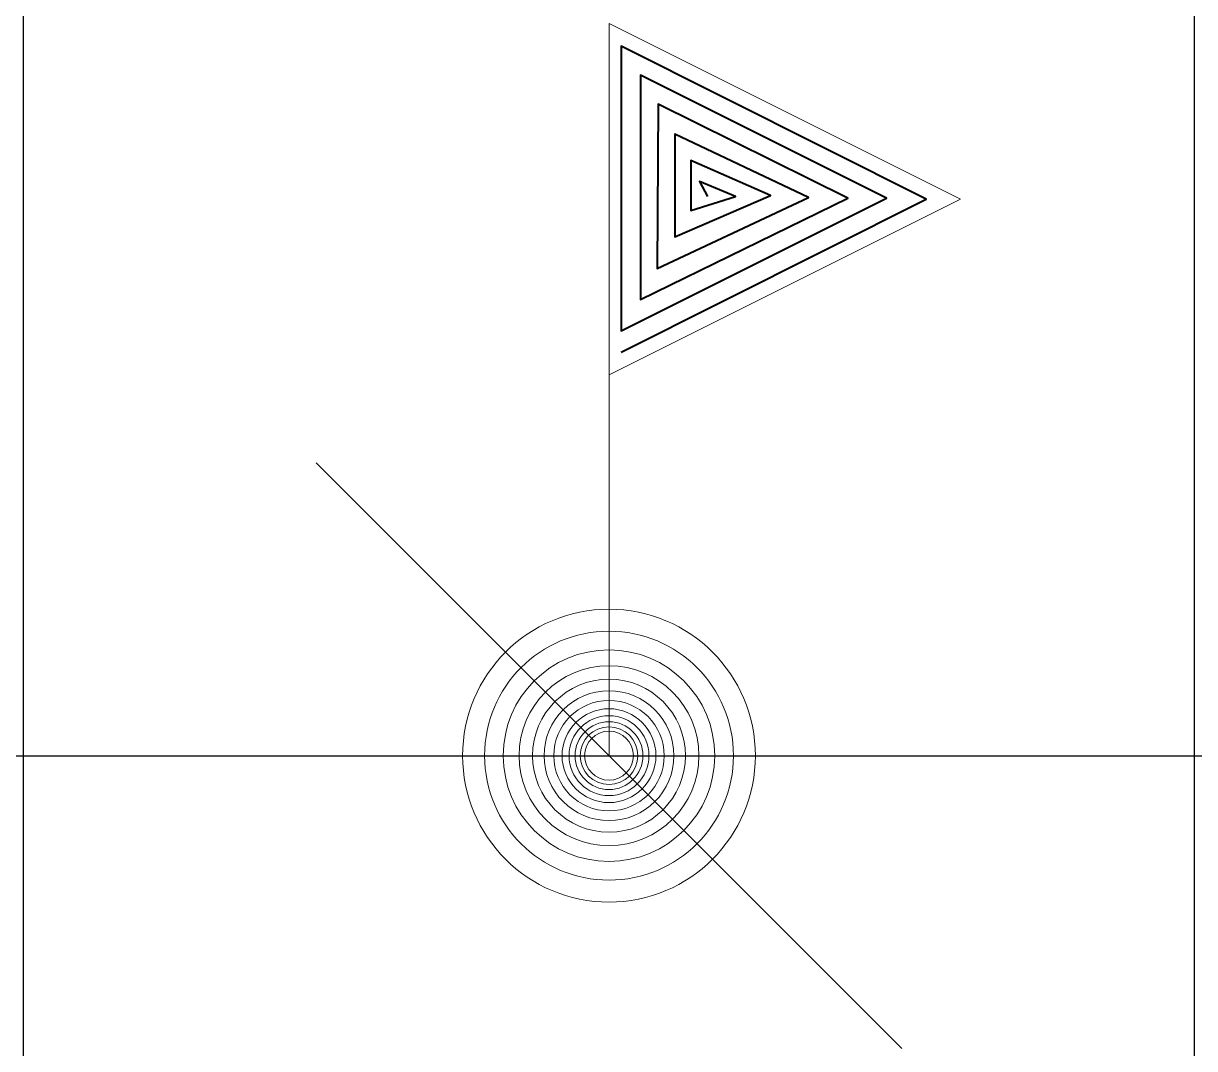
# Model space of a CAD drawing. Header units: metres. Extents: x -0.00399 to 0.00401, y -0.00205 to 0.00495.
import ezdxf

# ---------------------------------------------------------------- set-up
doc = ezdxf.new("R2010")
doc.units = ezdxf.units.M
doc.header["$PDMODE"] = 2
doc.layers.add('Level 7', color=7, linetype='Continuous')

# ---------------------------------------------------------------- blocks, each defined once
blk = doc.blocks.new('0010281')
at = {"layer": 'Level 7', "color": 2, "linetype": 'Continuous', "lineweight": 13}
for p, q in [((-0.004, 0.002), (-0.004, -0.002)), ((-0.002, 0.002), (0.002, -0.002)), ((0.004, 0.002), (0.004, -0.002))]:
    blk.add_line(p, q, dxfattribs=at)
for radius in [0.001, 0.00085, 0.0007225, 0.0006141, 0.000522, 0.0004437, 0.0003771, 0.0003206, 0.0002725, 0.0002316, 0.0001969, 0.0001673]:
    blk.add_circle((0, 0), radius, dxfattribs=at)
blk = doc.blocks.new('HALF VLAVE (CLOSED)3')
at = {"layer": 'Level 7', "color": 2, "linetype": 'Continuous', "lineweight": 13}
for p, q in [((-0.0024, -0.0012), (-0.0024, 0.0012)), ((-0.0024, 0.0012), (0, 0)), ((0, 0), (-0.0024, -0.0012))]:
    blk.add_line(p, q, dxfattribs=at)
at = {"layer": 'Level 7', "color": 2, "linetype": 'Continuous', "lineweight": 40, "flags": 128}
blk.add_lwpolyline([(-0.002316, -0.001044), (-0.000234, 0), (-0.002316, 0.001044), (-0.002316, -0.0009), (-0.000504, 0.000006), (-0.002184, 0.000846), (-0.002184, -0.000684), (-0.000768, 0.000006), (-0.002064, 0.000648), (-0.00207, -0.000474), (-0.001038, 0.000012), (-0.00195, 0.000444), (-0.00195, -0.000258), (-0.001296, 0.000024), (-0.001842, 0.000264), (-0.001842, -0.000078), (-0.001536, 0.000018), (-0.001782, 0.00012), (-0.001728, 0.000018)], dxfattribs=at)
blk = doc.blocks.new('BLOCK VALVE FOR FIRE BUTTERFLY')
at = {"layer": 'Level 7', "color": 2, "linetype": 'Continuous', "lineweight": 13}
blk.add_line((0.000011, -0.000053), (0.000011, 0.004947), dxfattribs=at)
at = {"color": 9, "linetype": 'Continuous', "lineweight": 0, "true_color": 0xc8c8c8}
for name, p in [('HALF VLAVE (CLOSED)3', (0.002411, 0.003747)), ('0010281', (0.000011, -0.000053))]:
    blk.add_blockref(name, p, dxfattribs=at)

msp = doc.modelspace()

# ---------------------------------------------------------------- linework, layer by layer
for p in [(-0.003989, -0.000053), (0.004011, -0.000053)]:
    msp.add_point(p)

# ---------------------------------------------------------------- block references
msp.add_blockref('BLOCK VALVE FOR FIRE BUTTERFLY', (0, 0))

doc.saveas('drawing.dxf')
